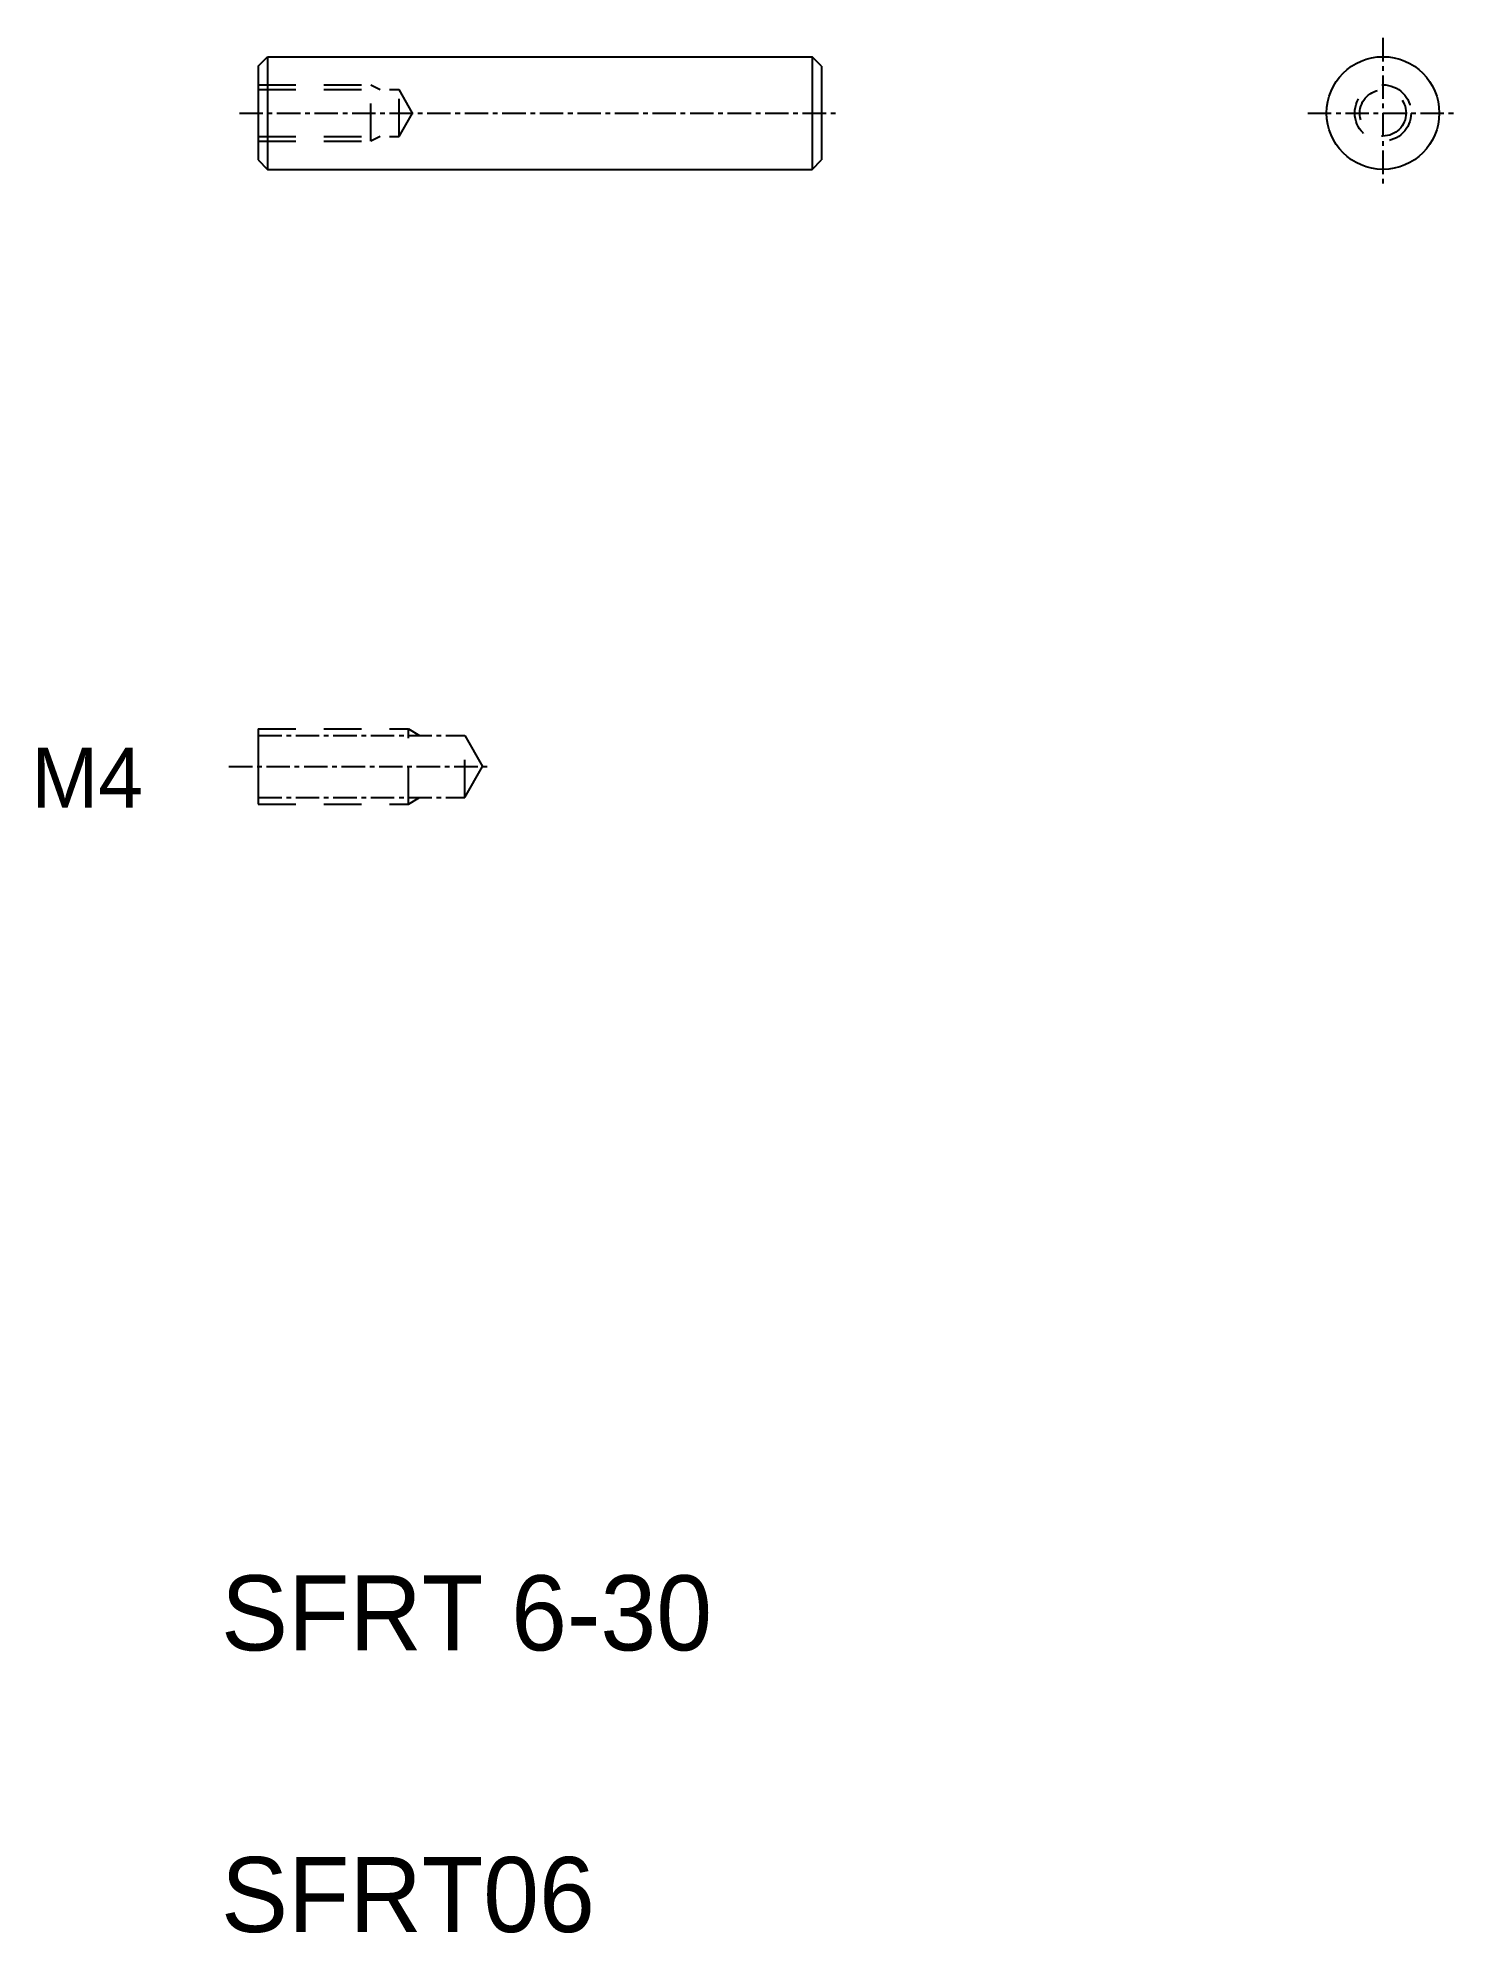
# Model space of a CAD drawing. Extents: x 60 to 136, y 56 to 157.
import ezdxf
from ezdxf.enums import TextEntityAlignment as Align

# ---------------------------------------------------------------- set-up
doc = ezdxf.new("R2010")
doc.units = 0
doc.linetypes.add('CENTER', pattern=[2, 1.25, -0.25, 0.25, -0.25])
doc.linetypes.add('DASHED', pattern=[3.5, 2, -1.5])
doc.layers.get('0').update_dxf_attribs({"linetype": 'CONTINUOUS'})
doc.layers.add('CENTER', color=1, linetype='CENTER')

msp = doc.modelspace()

# ---------------------------------------------------------------- linework, layer by layer
at = {"color": 7, "linetype": 'CONTINUOUS'}
for p, q in [((71.87, 155.05), (72.37, 155.55)), ((72.37, 155.55), (101.37, 155.55)), ((72.37, 155.55), (72.37, 149.55)), ((101.37, 155.55), (101.37, 149.55)), ((101.87, 155.05), (101.37, 155.55)), ((71.87, 155.05), (71.87, 150.05)), ((101.87, 155.05), (101.87, 150.05)), ((71.87, 150.05), (72.37, 149.55)), ((72.37, 149.55), (101.37, 149.55)), ((101.37, 149.55), (101.87, 150.05)), ((71.87, 119.75), (71.87, 115.75))]:
    msp.add_line(p, q, dxfattribs=at)
at = {"color": 3, "linetype": 'DASHED'}
for p, q in [((71.87, 154.05), (77.87, 154.05)), ((71.87, 153.8), (79.37, 153.8)), ((77.87, 151.05), (77.87, 154.05)), ((77.87, 154.05), (78.37, 153.8)), ((80.09, 152.55), (79.37, 153.8)), ((79.37, 151.3), (79.37, 153.8)), ((79.37, 151.3), (80.09, 152.55)), ((71.87, 151.3), (79.37, 151.3)), ((71.87, 151.05), (77.87, 151.05)), ((78.37, 151.3), (77.87, 151.05)), ((71.87, 119.75), (79.87, 119.75)), ((79.87, 115.75), (79.87, 119.75)), ((79.87, 119.75), (80.47, 119.4)), ((82.87, 119.4), (83.82, 117.75)), ((82.87, 116.1), (82.87, 119.4)), ((82.87, 116.1), (83.82, 117.75)), ((79.87, 115.75), (80.47, 116.1)), ((71.87, 115.75), (79.87, 115.75))]:
    msp.add_line(p, q, dxfattribs=at)
for p, q in [((101.87, 153.8), (101.87, 153.8)), ((101.87, 152.55), (101.87, 152.55))]:
    msp.add_line(p, q)
at = {"color": 7, "linetype": 'CONTINUOUS'}
msp.add_circle((131.78, 152.55), 3, dxfattribs=at)
at = {"color": 3, "linetype": 'DASHED'}
for radius in [1.5, 1.23]:
    msp.add_circle((131.78, 152.55), radius, dxfattribs=at)
at = {"layer": 'CENTER', "color": 1, "linetype": 'CENTER'}
for p, q in [((131.78, 156.55), (131.78, 148.55)), ((70.87, 152.55), (102.87, 152.55)), ((127.78, 152.55), (135.78, 152.55)), ((71.87, 119.4), (82.87, 119.4)), ((70.31, 117.75), (84.26, 117.75)), ((71.87, 116.1), (82.87, 116.1))]:
    msp.add_line(p, q, dxfattribs=at)

# ---------------------------------------------------------------- texts
at = {"color": 7, "linetype": 'CONTINUOUS'}
msp.add_text('M4', height=3.2, dxfattribs=at).set_placement((65.73, 117.15), align=Align.MIDDLE_RIGHT)
for s, p in [('SFRT 6-30', (69.89, 70.68)), ('SFRT06', (69.89, 55.68))]:
    msp.add_text(s, height=4).set_placement(p)

doc.saveas('drawing.dxf')
